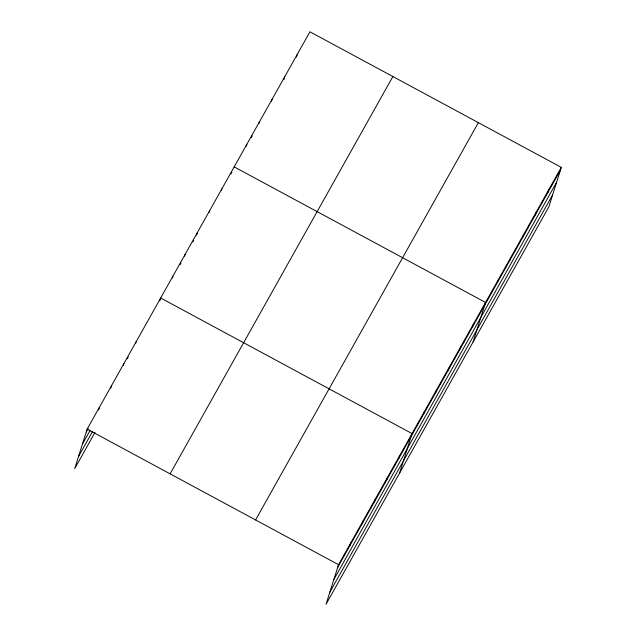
<?xml version="1.0" encoding="UTF-8"?>
<svg xmlns="http://www.w3.org/2000/svg" width="636" height="636" viewBox="0 0 636 636"><rect width="100%" height="100%" fill="white"/><g stroke="black" fill="none" stroke-linecap="round" stroke-linejoin="round"><path stroke-width="0.95" d="M561.294 167.371L338.527 564.688L326.069 604.2L548.836 206.891L561.294 167.371L309.931 31.8L87.164 429.109L74.706 468.629L94.971 432.488M98.532 410.069L99.423 407.263M110.783 388.214L111.674 385.408M123.336 365.43L123.925 363.554M135.587 343.575L136.176 341.707M159.795 300.804L160.677 297.998L412.041 433.577L399.583 473.089M172.34 278.019L172.928 276.151M184.591 256.165L185.179 254.297M196.548 235.248L197.438 232.442M209.093 212.464L209.689 210.588M221.352 190.609L221.94 188.741M246.219 146.24L246.816 144.372M258.844 123.726L259.432 121.858M271.469 101.211L272.057 99.343M283.799 79.635L284.682 76.829M296.424 57.121L297.306 54.314M349.895 545.64L350.786 542.834M362.146 523.786L363.037 520.979M374.397 501.939L375.288 499.133M386.656 480.085L387.539 477.278M398.907 458.23L399.79 455.424M423.409 414.529L424.292 411.723M435.66 392.674L436.542 389.868M447.911 370.82L448.793 368.013M460.162 348.973L461.052 346.167M472.413 327.119L473.303 324.312M473.097 341.977L485.554 302.458L234.191 166.886M497.288 282.75L498.179 279.943M509.913 260.235L510.795 257.429M522.538 237.721L523.42 234.915M535.162 215.207L536.045 212.4M547.787 192.692L548.669 189.886M86.281 431.916L88.166 428.561M127.279 358.799L128.226 357.114M180.06 264.663L180.998 262.986M192.78 241.974L193.726 240.289M230.948 173.898L231.894 172.213M251.268 137.654L252.238 135.921M82.465 444.031L90.002 430.588M78.53 456.513L92.665 431.295M170.114 473.852L392.881 76.543M255.577 519.946L478.344 122.637M337.644 567.495L560.403 170.178M333.828 579.603L556.587 182.294M329.893 592.084L552.652 194.775M87.164 429.109L338.527 564.688"/></g></svg>
